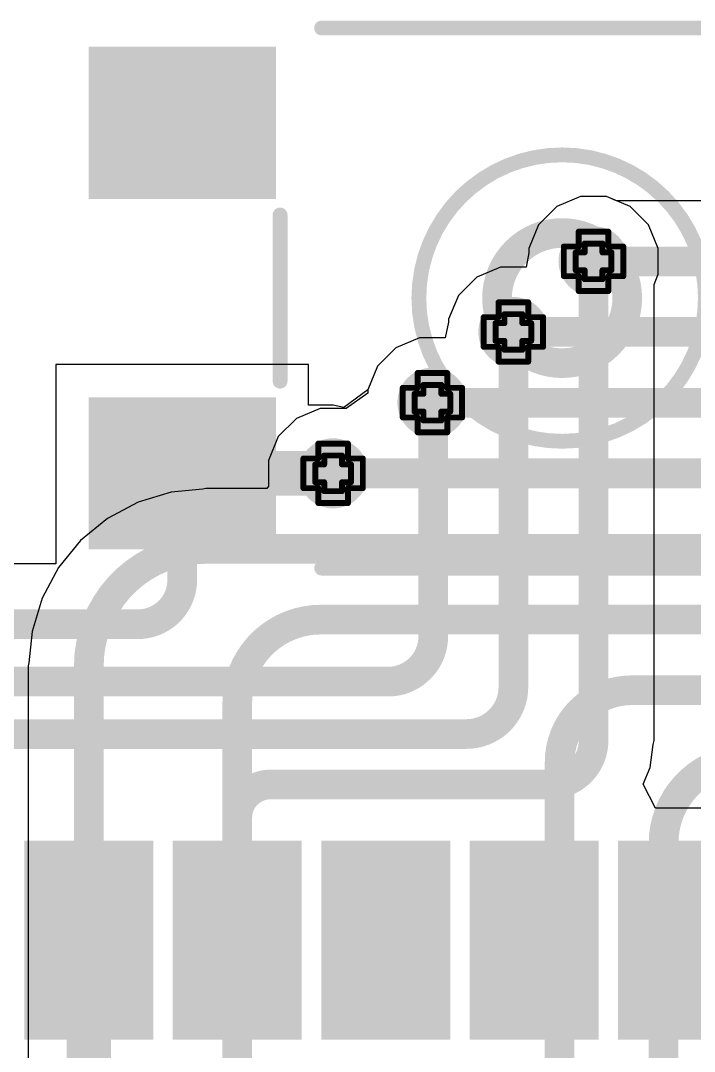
# Model space of a CAD drawing. Header units: inches. Extents: x -3 to 195, y 0 to 199.
# Drawn here: x 0.6734 to 0.9004, y 2.8661 to 3.2135 of the extents above; entities that cross this region are included whole.
import ezdxf

# ---------------------------------------------------------------- set-up
doc = ezdxf.new("R2010")
doc.units = ezdxf.units.IN
doc.header["$MEASUREMENT"] = 0
for name, color, linetype in [('Bottom Layer', 5, 'Continuous'), ('Drill Drawing', 1, 'Continuous'), ('Top Layer', 1, 'Continuous'), ('Top Overlay', 2, 'Continuous'), ('Top Paste', 8, 'Continuous'), ('Top Solder', 216, 'Continuous'), ('Via Holes', 16, 'Continuous')]:
    doc.layers.add(name, color=color, linetype=linetype)

# ---------------------------------------------------------------- blocks, each defined once
blk = doc.blocks.new('41_SMD_M______14')
at = {"layer": 'Top Layer'}
for points in [[(0.31496, -0.03268), (0.37402, -0.03268), (0.37402, -0.06811), (0.31496, -0.06811)], [(0.31496, -0.08268), (0.37402, -0.08268), (0.37402, -0.11811), (0.31496, -0.11811)], [(0.31496, -0.13268), (0.37402, -0.13268), (0.37402, -0.16811), (0.31496, -0.16811)], [(0.31496, -0.18268), (0.37402, -0.18268), (0.37402, -0.21811), (0.31496, -0.21811)], [(0.31496, -0.23268), (0.37402, -0.23268), (0.37402, -0.26811), (0.31496, -0.26811)]]:
    blk.add_hatch(color=1, dxfattribs=at).paths.add_polyline_path(points)
at = {"layer": 'Top Paste'}
for points in [[(0.31496, -0.03268), (0.37402, -0.03268), (0.37402, -0.06811), (0.31496, -0.06811)], [(0.31496, -0.08268), (0.37402, -0.08268), (0.37402, -0.11811), (0.31496, -0.11811)], [(0.31496, -0.13268), (0.37402, -0.13268), (0.37402, -0.16811), (0.31496, -0.16811)], [(0.31496, -0.18268), (0.37402, -0.18268), (0.37402, -0.21811), (0.31496, -0.21811)], [(0.31496, -0.23268), (0.37402, -0.23268), (0.37402, -0.26811), (0.31496, -0.26811)]]:
    blk.add_hatch(color=8, dxfattribs=at).paths.add_polyline_path(points)
at = {"layer": 'Top Solder'}
for points in [[(0.31096, -0.02868), (0.37802, -0.02868), (0.37802, -0.07211), (0.31096, -0.07211)], [(0.31096, -0.07868), (0.37802, -0.07868), (0.37802, -0.12211), (0.31096, -0.12211)], [(0.31096, -0.12868), (0.37802, -0.12868), (0.37802, -0.17211), (0.31096, -0.17211)], [(0.31096, -0.17868), (0.37802, -0.17868), (0.37802, -0.22211), (0.31096, -0.22211)], [(0.31096, -0.22868), (0.37802, -0.22868), (0.37802, -0.27211), (0.31096, -0.27211)]]:
    blk.add_hatch(color=216, dxfattribs=at).paths.add_polyline_path(points)
blk = doc.blocks.new('TS_1109S_C_B_23')
at = {"layer": 'Top Layer'}
for points in [[(0.10039, 0.08071), (0.15551, 0.08071), (0.15551, 0.0374), (0.10039, 0.0374)], [(0.10039, -0.0374), (0.15551, -0.0374), (0.15551, -0.08071), (0.10039, -0.08071)]]:
    blk.add_hatch(color=1, dxfattribs=at).paths.add_polyline_path(points)
at = {"layer": 'Top Paste'}
for points in [[(0.10039, 0.08071), (0.15551, 0.08071), (0.15551, 0.0374), (0.10039, 0.0374)], [(0.10039, -0.0374), (0.15551, -0.0374), (0.15551, -0.08071), (0.10039, -0.08071)]]:
    blk.add_hatch(color=8, dxfattribs=at).paths.add_polyline_path(points)
at = {"layer": 'Top Solder'}
for points in [[(0.09639, 0.08471), (0.15951, 0.08471), (0.15951, 0.0334), (0.09639, 0.0334)], [(0.09639, -0.0334), (0.15951, -0.0334), (0.15951, -0.08471), (0.09639, -0.08471)]]:
    blk.add_hatch(color=216, dxfattribs=at).paths.add_polyline_path(points)
at = {"layer": 'Top Overlay'}
for points in [[(0.081, 0.091, 0.005, 0.005, 0), (-0.079, 0.091, 0.005, 0.005, 0)], [(0.095, 0.028, 0.005, 0.005, 0), (0.095, -0.028, 0.005, 0.005, 0)], [(0.081, -0.091, 0.005, 0.005, 0), (-0.079, -0.091, 0.005, 0.005, 0)]]:
    blk.add_lwpolyline(points, format="xyseb", dxfattribs=at)
for points in [[(0.07975, 0.091, 0.0025, 0.0025, 1), (0.08225, 0.091, 0.0025, 0.0025, 1)], [(0.04826, 0, 0.005, 0.005, 1), (-0.04826, 0, 0.005, 0.005, 1)], [(0.09375, 0.028, 0.0025, 0.0025, 1), (0.09625, 0.028, 0.0025, 0.0025, 1)], [(0.02193, 0, 0.01, 0.01, 1), (-0.02193, 0, 0.01, 0.01, 1)], [(-0.02443, 0, 0.005, 0.005, 1), (-0.01943, 0, 0.005, 0.005, 1)], [(0.01943, 0, 0.005, 0.005, 1), (0.02443, 0, 0.005, 0.005, 1)], [(0.04701, 0, 0.0025, 0.0025, 1), (0.04951, 0, 0.0025, 0.0025, 1)], [(0.09375, -0.028, 0.0025, 0.0025, 1), (0.09625, -0.028, 0.0025, 0.0025, 1)], [(0.07975, -0.091, 0.0025, 0.0025, 1), (0.08225, -0.091, 0.0025, 0.0025, 1)]]:
    blk.add_lwpolyline(points, format="xyseb", close=True, dxfattribs=at)

msp = doc.modelspace()

# ---------------------------------------------------------------- hatches: boundary and pattern name
at = {"layer": 'Bottom Layer'}
h = msp.add_hatch(color=5, dxfattribs=at)
edge = h.paths.add_edge_path()
edge.add_arc((0.86642, 3.13238), 0.01181, 0, 360)
h = msp.add_hatch(color=5, dxfattribs=at)
edge = h.paths.add_edge_path()
edge.add_arc((0.83942, 3.10857), 0.01181, 0, 360)
h = msp.add_hatch(color=5, dxfattribs=at)
edge = h.paths.add_edge_path()
edge.add_arc((0.81215, 3.08475), 0.01181, 0, 360)
h = msp.add_hatch(color=5, dxfattribs=at)
edge = h.paths.add_edge_path()
edge.add_arc((0.7787, 3.06094), 0.01181, 0, 360)
at = {"layer": 'Top Layer'}
h = msp.add_hatch(color=1, dxfattribs=at)
edge = h.paths.add_edge_path()
edge.add_arc((0.86642, 3.13238), 0.01181, 0, 360)
h = msp.add_hatch(color=1, dxfattribs=at)
edge = h.paths.add_edge_path()
edge.add_arc((0.83942, 3.10857), 0.01181, 0, 360)
h = msp.add_hatch(color=1, dxfattribs=at)
edge = h.paths.add_edge_path()
edge.add_arc((0.81215, 3.08475), 0.01181, 0, 360)
h = msp.add_hatch(color=1, dxfattribs=at)
edge = h.paths.add_edge_path()
edge.add_arc((0.7787, 3.06094), 0.01181, 0, 360)
at = {"layer": 'Via Holes'}
h = msp.add_hatch(color=7, dxfattribs=at)
edge = h.paths.add_edge_path()
edge.add_arc((0.86642, 3.13238), 0.00591, 0, 360)
h = msp.add_hatch(color=7, dxfattribs=at)
edge = h.paths.add_edge_path()
edge.add_arc((0.83942, 3.10857), 0.00591, 0, 360)
h = msp.add_hatch(color=7, dxfattribs=at)
edge = h.paths.add_edge_path()
edge.add_arc((0.81215, 3.08475), 0.00591, 0, 360)
h = msp.add_hatch(color=7, dxfattribs=at)
edge = h.paths.add_edge_path()
edge.add_arc((0.7787, 3.06094), 0.00591, 0, 360)

# ---------------------------------------------------------------- linework, layer by layer
at = {"layer": 'Bottom Layer'}
for p, q in [((0.86208, 3.15419), (0.85406, 3.15087)), ((0.87075, 3.15419), (0.86208, 3.15419)), ((0.87418, 3.15277), (0.87075, 3.15419)), ((0.85406, 3.15087), (0.84793, 3.14473)), ((1.76551, 3.15277), (0.87418, 3.15277)), ((0.84793, 3.14473), (0.8446, 3.13672)), ((0.8446, 3.13672), (0.8446, 3.13526)), ((0.8446, 3.13526), (0.84375, 3.13038)), ((0.83508, 3.13038), (0.82706, 3.12706)), ((0.84375, 3.13038), (0.83508, 3.13038)), ((0.82706, 3.12706), (0.82093, 3.12092)), ((0.82093, 3.12092), (0.8176, 3.1129)), ((0.8176, 3.1129), (0.8176, 3.11188)), ((0.8176, 3.11188), (0.81649, 3.10657)), ((0.80781, 3.10657), (0.79979, 3.10325)), ((0.81649, 3.10657), (0.80781, 3.10657)), ((0.79979, 3.10325), (0.79366, 3.09711)), ((0.79366, 3.09711), (0.79034, 3.08909)), ((0.79034, 3.08909), (0.79034, 3.08791)), ((0.79034, 3.08791), (0.78304, 3.08276)), ((0.77436, 3.08276), (0.76634, 3.07943)), ((0.78304, 3.08276), (0.77436, 3.08276)), ((0.76634, 3.07943), (0.76021, 3.0733)), ((0.76021, 3.0733), (0.75689, 3.06528)), ((0.75689, 3.06528), (0.75689, 3.05661)), ((0.7242, 3.0546), (0.713, 3.0512)), ((0.73481, 3.05564), (0.7242, 3.0546)), ((0.73585, 3.05585), (0.73481, 3.05564)), ((0.75638, 3.05585), (0.73585, 3.05585)), ((0.75689, 3.05661), (0.75638, 3.05585)), ((0.713, 3.0512), (0.70267, 3.04568)), ((0.70267, 3.04568), (0.69362, 3.03825)), ((0.69362, 3.03825), (0.68619, 3.0292)), ((0.68619, 3.0292), (0.68067, 3.01888)), ((0.68067, 3.01888), (0.67728, 3.00767)), ((0.67728, 3.00767), (0.67623, 2.99706)), ((0.67623, 2.99706), (0.67602, 2.99602)), ((0.67602, 2.99602), (0.67602, 2.28703))]:
    msp.add_line(p, q, dxfattribs=at)
for points in [[(0.86642, 3.13238, 0.01, 0.01, 0), (2.76345, 3.13238, 0.01, 0.01, 0)], [(0.83942, 3.10857, 0.01, 0.01, 0), (2.8116, 3.10857, 0.01, 0.01, 0)], [(0.81215, 3.08475, 0.01, 0.01, 0), (0.91884, 3.08475, 0.01, 0.01, 0)], [(0.7787, 3.06094, 0.01, 0.01, 0), (0.9287, 3.06094, 0.01, 0.01, 0)], [(0.69642, 2.99602, 0.01, 0.01, -0.414214), (0.73585, 3.03546, 0.01, 0.01, 0)], [(0.73585, 3.03546, 0.01, 0.01, 0), (3.24803, 3.03546, 0.01, 0.01, 0)], [(0.74642, 2.98353, 0.01, 0.01, -0.414214), (0.77454, 3.01165, 0.01, 0.01, 0)], [(0.77454, 3.01165, 0.01, 0.01, 0), (2.51, 3.01165, 0.01, 0.01, 0)], [(0.69642, 2.27926, 0.01, 0.01, 0), (0.69642, 2.99602, 0.01, 0.01, 0)], [(0.855, 2.96365, 0.01, 0.01, -0.414214), (0.87919, 2.98784, 0.01, 0.01, 0)], [(0.87919, 2.98784, 0.01, 0.01, 0), (3.22882, 2.98784, 0.01, 0.01, 0)], [(0.74642, 2.315, 0.01, 0.01, 0), (0.74642, 2.98353, 0.01, 0.01, 0)], [(0.855, 2.53434, 0.01, 0.01, 0), (0.855, 2.96365, 0.01, 0.01, 0)], [(0.89, 2.93624, 0.01, 0.01, -0.414214), (0.91841, 2.96465, 0.01, 0.01, 0)], [(0.89, 2.58434, 0.01, 0.01, 0), (0.89, 2.93624, 0.01, 0.01, 0)]]:
    msp.add_lwpolyline(points, format="xyseb", dxfattribs=at)
for points in [[(0.86392, 3.13238, 0.005, 0.005, 1), (0.86892, 3.13238, 0.005, 0.005, 1)], [(0.83692, 3.10857, 0.005, 0.005, 1), (0.84192, 3.10857, 0.005, 0.005, 1)], [(0.80965, 3.08475, 0.005, 0.005, 1), (0.81465, 3.08475, 0.005, 0.005, 1)], [(0.7762, 3.06094, 0.005, 0.005, 1), (0.7812, 3.06094, 0.005, 0.005, 1)], [(0.73335, 3.03546, 0.005, 0.005, 1), (0.73835, 3.03546, 0.005, 0.005, 1)], [(0.73335, 3.03546, 0.005, 0.005, 1), (0.73835, 3.03546, 0.005, 0.005, 1)], [(0.77204, 3.01165, 0.005, 0.005, 1), (0.77704, 3.01165, 0.005, 0.005, 1)], [(0.77204, 3.01165, 0.005, 0.005, 1), (0.77704, 3.01165, 0.005, 0.005, 1)], [(0.69392, 2.99602, 0.005, 0.005, 1), (0.69892, 2.99602, 0.005, 0.005, 1)], [(0.69392, 2.99602, 0.005, 0.005, 1), (0.69892, 2.99602, 0.005, 0.005, 1)], [(0.87669, 2.98784, 0.005, 0.005, 1), (0.88169, 2.98784, 0.005, 0.005, 1)], [(0.87669, 2.98784, 0.005, 0.005, 1), (0.88169, 2.98784, 0.005, 0.005, 1)], [(0.74392, 2.98353, 0.005, 0.005, 1), (0.74892, 2.98353, 0.005, 0.005, 1)], [(0.74392, 2.98353, 0.005, 0.005, 1), (0.74892, 2.98353, 0.005, 0.005, 1)], [(0.8525, 2.96365, 0.005, 0.005, 1), (0.8575, 2.96365, 0.005, 0.005, 1)], [(0.8525, 2.96365, 0.005, 0.005, 1), (0.8575, 2.96365, 0.005, 0.005, 1)], [(0.8875, 2.93624, 0.005, 0.005, 1), (0.8925, 2.93624, 0.005, 0.005, 1)], [(0.8875, 2.93624, 0.005, 0.005, 1), (0.8925, 2.93624, 0.005, 0.005, 1)]]:
    msp.add_lwpolyline(points, format="xyseb", close=True, dxfattribs=at)
at = {"layer": 'Drill Drawing'}
for points in [[(0.86142, 3.13738, 0.002, 0.002, 0), (0.86142, 3.14238, 0.002, 0.002, 0)], [(0.86142, 3.14238, 0.002, 0.002, 0), (0.87142, 3.14238, 0.002, 0.002, 0)], [(0.87142, 3.13738, 0.002, 0.002, 0), (0.87142, 3.14238, 0.002, 0.002, 0)], [(0.85642, 3.12738, 0.002, 0.002, 0), (0.85642, 3.13738, 0.002, 0.002, 0)], [(0.85642, 3.13738, 0.002, 0.002, 0), (0.86142, 3.13738, 0.002, 0.002, 0)], [(0.86342, 3.13538, 0.002, 0.002, 0), (0.86342, 3.13838, 0.002, 0.002, 0)], [(0.86342, 3.13838, 0.002, 0.002, 0), (0.86942, 3.13838, 0.002, 0.002, 0)], [(0.86942, 3.13538, 0.002, 0.002, 0), (0.86942, 3.13838, 0.002, 0.002, 0)], [(0.87142, 3.13738, 0.002, 0.002, 0), (0.87642, 3.13738, 0.002, 0.002, 0)], [(0.87642, 3.12738, 0.002, 0.002, 0), (0.87642, 3.13738, 0.002, 0.002, 0)], [(0.86042, 3.12938, 0.002, 0.002, 0), (0.86042, 3.13538, 0.002, 0.002, 0)], [(0.86042, 3.13538, 0.002, 0.002, 0), (0.86342, 3.13538, 0.002, 0.002, 0)], [(0.86942, 3.13538, 0.002, 0.002, 0), (0.87242, 3.13538, 0.002, 0.002, 0)], [(0.87242, 3.12938, 0.002, 0.002, 0), (0.87242, 3.13538, 0.002, 0.002, 0)], [(0.86042, 3.12938, 0.002, 0.002, 0), (0.86342, 3.12938, 0.002, 0.002, 0)], [(0.86342, 3.12638, 0.002, 0.002, 0), (0.86342, 3.12938, 0.002, 0.002, 0)], [(0.86942, 3.12938, 0.002, 0.002, 0), (0.87242, 3.12938, 0.002, 0.002, 0)], [(0.86942, 3.12638, 0.002, 0.002, 0), (0.86942, 3.12938, 0.002, 0.002, 0)], [(0.85642, 3.12738, 0.002, 0.002, 0), (0.86142, 3.12738, 0.002, 0.002, 0)], [(0.86142, 3.12238, 0.002, 0.002, 0), (0.86142, 3.12738, 0.002, 0.002, 0)], [(0.86342, 3.12638, 0.002, 0.002, 0), (0.86942, 3.12638, 0.002, 0.002, 0)], [(0.87142, 3.12738, 0.002, 0.002, 0), (0.87642, 3.12738, 0.002, 0.002, 0)], [(0.87142, 3.12238, 0.002, 0.002, 0), (0.87142, 3.12738, 0.002, 0.002, 0)], [(0.86142, 3.12238, 0.002, 0.002, 0), (0.87142, 3.12238, 0.002, 0.002, 0)], [(0.83442, 3.11357, 0.002, 0.002, 0), (0.83442, 3.11857, 0.002, 0.002, 0)], [(0.83442, 3.11857, 0.002, 0.002, 0), (0.84442, 3.11857, 0.002, 0.002, 0)], [(0.84442, 3.11357, 0.002, 0.002, 0), (0.84442, 3.11857, 0.002, 0.002, 0)], [(0.82942, 3.10357, 0.002, 0.002, 0), (0.82942, 3.11357, 0.002, 0.002, 0)], [(0.82942, 3.11357, 0.002, 0.002, 0), (0.83442, 3.11357, 0.002, 0.002, 0)], [(0.83342, 3.10557, 0.002, 0.002, 0), (0.83342, 3.11157, 0.002, 0.002, 0)], [(0.83342, 3.11157, 0.002, 0.002, 0), (0.83642, 3.11157, 0.002, 0.002, 0)], [(0.83642, 3.11157, 0.002, 0.002, 0), (0.83642, 3.11457, 0.002, 0.002, 0)], [(0.83642, 3.11457, 0.002, 0.002, 0), (0.84242, 3.11457, 0.002, 0.002, 0)], [(0.84242, 3.11157, 0.002, 0.002, 0), (0.84242, 3.11457, 0.002, 0.002, 0)], [(0.84242, 3.11157, 0.002, 0.002, 0), (0.84542, 3.11157, 0.002, 0.002, 0)], [(0.84442, 3.11357, 0.002, 0.002, 0), (0.84942, 3.11357, 0.002, 0.002, 0)], [(0.84542, 3.10557, 0.002, 0.002, 0), (0.84542, 3.11157, 0.002, 0.002, 0)], [(0.84942, 3.10357, 0.002, 0.002, 0), (0.84942, 3.11357, 0.002, 0.002, 0)], [(0.83342, 3.10557, 0.002, 0.002, 0), (0.83642, 3.10557, 0.002, 0.002, 0)], [(0.83642, 3.10257, 0.002, 0.002, 0), (0.83642, 3.10557, 0.002, 0.002, 0)], [(0.84242, 3.10557, 0.002, 0.002, 0), (0.84542, 3.10557, 0.002, 0.002, 0)], [(0.84242, 3.10257, 0.002, 0.002, 0), (0.84242, 3.10557, 0.002, 0.002, 0)], [(0.82942, 3.10357, 0.002, 0.002, 0), (0.83442, 3.10357, 0.002, 0.002, 0)], [(0.83442, 3.09857, 0.002, 0.002, 0), (0.83442, 3.10357, 0.002, 0.002, 0)], [(0.83642, 3.10257, 0.002, 0.002, 0), (0.84242, 3.10257, 0.002, 0.002, 0)], [(0.84442, 3.10357, 0.002, 0.002, 0), (0.84942, 3.10357, 0.002, 0.002, 0)], [(0.84442, 3.09857, 0.002, 0.002, 0), (0.84442, 3.10357, 0.002, 0.002, 0)], [(0.83442, 3.09857, 0.002, 0.002, 0), (0.84442, 3.09857, 0.002, 0.002, 0)], [(0.80715, 3.08975, 0.002, 0.002, 0), (0.80715, 3.09475, 0.002, 0.002, 0)], [(0.80715, 3.09475, 0.002, 0.002, 0), (0.81715, 3.09475, 0.002, 0.002, 0)], [(0.81715, 3.08975, 0.002, 0.002, 0), (0.81715, 3.09475, 0.002, 0.002, 0)], [(0.80915, 3.08775, 0.002, 0.002, 0), (0.80915, 3.09075, 0.002, 0.002, 0)], [(0.80915, 3.09075, 0.002, 0.002, 0), (0.81515, 3.09075, 0.002, 0.002, 0)], [(0.81515, 3.08775, 0.002, 0.002, 0), (0.81515, 3.09075, 0.002, 0.002, 0)], [(0.80215, 3.07975, 0.002, 0.002, 0), (0.80215, 3.08975, 0.002, 0.002, 0)], [(0.80215, 3.08975, 0.002, 0.002, 0), (0.80715, 3.08975, 0.002, 0.002, 0)], [(0.80615, 3.08175, 0.002, 0.002, 0), (0.80615, 3.08775, 0.002, 0.002, 0)], [(0.80615, 3.08775, 0.002, 0.002, 0), (0.80915, 3.08775, 0.002, 0.002, 0)], [(0.81515, 3.08775, 0.002, 0.002, 0), (0.81815, 3.08775, 0.002, 0.002, 0)], [(0.81715, 3.08975, 0.002, 0.002, 0), (0.82215, 3.08975, 0.002, 0.002, 0)], [(0.81815, 3.08175, 0.002, 0.002, 0), (0.81815, 3.08775, 0.002, 0.002, 0)], [(0.82215, 3.07975, 0.002, 0.002, 0), (0.82215, 3.08975, 0.002, 0.002, 0)], [(0.80615, 3.08175, 0.002, 0.002, 0), (0.80915, 3.08175, 0.002, 0.002, 0)], [(0.80915, 3.07875, 0.002, 0.002, 0), (0.80915, 3.08175, 0.002, 0.002, 0)], [(0.81515, 3.08175, 0.002, 0.002, 0), (0.81815, 3.08175, 0.002, 0.002, 0)], [(0.81515, 3.07875, 0.002, 0.002, 0), (0.81515, 3.08175, 0.002, 0.002, 0)], [(0.80215, 3.07975, 0.002, 0.002, 0), (0.80715, 3.07975, 0.002, 0.002, 0)], [(0.80715, 3.07475, 0.002, 0.002, 0), (0.80715, 3.07975, 0.002, 0.002, 0)], [(0.80915, 3.07875, 0.002, 0.002, 0), (0.81515, 3.07875, 0.002, 0.002, 0)], [(0.81715, 3.07975, 0.002, 0.002, 0), (0.82215, 3.07975, 0.002, 0.002, 0)], [(0.81715, 3.07475, 0.002, 0.002, 0), (0.81715, 3.07975, 0.002, 0.002, 0)], [(0.80715, 3.07475, 0.002, 0.002, 0), (0.81715, 3.07475, 0.002, 0.002, 0)], [(0.7737, 3.06594, 0.002, 0.002, 0), (0.7737, 3.07094, 0.002, 0.002, 0)], [(0.7737, 3.07094, 0.002, 0.002, 0), (0.7837, 3.07094, 0.002, 0.002, 0)], [(0.7837, 3.06594, 0.002, 0.002, 0), (0.7837, 3.07094, 0.002, 0.002, 0)], [(0.7757, 3.06394, 0.002, 0.002, 0), (0.7757, 3.06694, 0.002, 0.002, 0)], [(0.7757, 3.06694, 0.002, 0.002, 0), (0.7817, 3.06694, 0.002, 0.002, 0)], [(0.7817, 3.06394, 0.002, 0.002, 0), (0.7817, 3.06694, 0.002, 0.002, 0)], [(0.7687, 3.05594, 0.002, 0.002, 0), (0.7687, 3.06594, 0.002, 0.002, 0)], [(0.7687, 3.06594, 0.002, 0.002, 0), (0.7737, 3.06594, 0.002, 0.002, 0)], [(0.7727, 3.05794, 0.002, 0.002, 0), (0.7727, 3.06394, 0.002, 0.002, 0)], [(0.7727, 3.06394, 0.002, 0.002, 0), (0.7757, 3.06394, 0.002, 0.002, 0)], [(0.7817, 3.06394, 0.002, 0.002, 0), (0.7847, 3.06394, 0.002, 0.002, 0)], [(0.7837, 3.06594, 0.002, 0.002, 0), (0.7887, 3.06594, 0.002, 0.002, 0)], [(0.7847, 3.05794, 0.002, 0.002, 0), (0.7847, 3.06394, 0.002, 0.002, 0)], [(0.7887, 3.05594, 0.002, 0.002, 0), (0.7887, 3.06594, 0.002, 0.002, 0)], [(0.7687, 3.05594, 0.002, 0.002, 0), (0.7737, 3.05594, 0.002, 0.002, 0)], [(0.7727, 3.05794, 0.002, 0.002, 0), (0.7757, 3.05794, 0.002, 0.002, 0)], [(0.7737, 3.05094, 0.002, 0.002, 0), (0.7737, 3.05594, 0.002, 0.002, 0)], [(0.7757, 3.05494, 0.002, 0.002, 0), (0.7757, 3.05794, 0.002, 0.002, 0)], [(0.7817, 3.05794, 0.002, 0.002, 0), (0.7847, 3.05794, 0.002, 0.002, 0)], [(0.7817, 3.05494, 0.002, 0.002, 0), (0.7817, 3.05794, 0.002, 0.002, 0)], [(0.7837, 3.05594, 0.002, 0.002, 0), (0.7887, 3.05594, 0.002, 0.002, 0)], [(0.7837, 3.05094, 0.002, 0.002, 0), (0.7837, 3.05594, 0.002, 0.002, 0)], [(0.7757, 3.05494, 0.002, 0.002, 0), (0.7817, 3.05494, 0.002, 0.002, 0)], [(0.7737, 3.05094, 0.002, 0.002, 0), (0.7837, 3.05094, 0.002, 0.002, 0)]]:
    msp.add_lwpolyline(points, format="xyseb", dxfattribs=at)
for points in [[(0.86092, 3.14238, 0.001, 0.001, 1), (0.86192, 3.14238, 0.001, 0.001, 1)], [(0.86092, 3.14238, 0.001, 0.001, 1), (0.86192, 3.14238, 0.001, 0.001, 1)], [(0.87092, 3.14238, 0.001, 0.001, 1), (0.87192, 3.14238, 0.001, 0.001, 1)], [(0.87092, 3.14238, 0.001, 0.001, 1), (0.87192, 3.14238, 0.001, 0.001, 1)], [(0.85592, 3.13738, 0.001, 0.001, 1), (0.85692, 3.13738, 0.001, 0.001, 1)], [(0.85592, 3.13738, 0.001, 0.001, 1), (0.85692, 3.13738, 0.001, 0.001, 1)], [(0.86092, 3.13738, 0.001, 0.001, 1), (0.86192, 3.13738, 0.001, 0.001, 1)], [(0.86092, 3.13738, 0.001, 0.001, 1), (0.86192, 3.13738, 0.001, 0.001, 1)], [(0.86292, 3.13838, 0.001, 0.001, 1), (0.86392, 3.13838, 0.001, 0.001, 1)], [(0.86292, 3.13838, 0.001, 0.001, 1), (0.86392, 3.13838, 0.001, 0.001, 1)], [(0.86892, 3.13838, 0.001, 0.001, 1), (0.86992, 3.13838, 0.001, 0.001, 1)], [(0.86892, 3.13838, 0.001, 0.001, 1), (0.86992, 3.13838, 0.001, 0.001, 1)], [(0.87092, 3.13738, 0.001, 0.001, 1), (0.87192, 3.13738, 0.001, 0.001, 1)], [(0.87092, 3.13738, 0.001, 0.001, 1), (0.87192, 3.13738, 0.001, 0.001, 1)], [(0.87592, 3.13738, 0.001, 0.001, 1), (0.87692, 3.13738, 0.001, 0.001, 1)], [(0.87592, 3.13738, 0.001, 0.001, 1), (0.87692, 3.13738, 0.001, 0.001, 1)], [(0.85992, 3.13538, 0.001, 0.001, 1), (0.86092, 3.13538, 0.001, 0.001, 1)], [(0.85992, 3.13538, 0.001, 0.001, 1), (0.86092, 3.13538, 0.001, 0.001, 1)], [(0.86292, 3.13538, 0.001, 0.001, 1), (0.86392, 3.13538, 0.001, 0.001, 1)], [(0.86292, 3.13538, 0.001, 0.001, 1), (0.86392, 3.13538, 0.001, 0.001, 1)], [(0.86892, 3.13538, 0.001, 0.001, 1), (0.86992, 3.13538, 0.001, 0.001, 1)], [(0.86892, 3.13538, 0.001, 0.001, 1), (0.86992, 3.13538, 0.001, 0.001, 1)], [(0.87192, 3.13538, 0.001, 0.001, 1), (0.87292, 3.13538, 0.001, 0.001, 1)], [(0.87192, 3.13538, 0.001, 0.001, 1), (0.87292, 3.13538, 0.001, 0.001, 1)], [(0.85992, 3.12938, 0.001, 0.001, 1), (0.86092, 3.12938, 0.001, 0.001, 1)], [(0.85992, 3.12938, 0.001, 0.001, 1), (0.86092, 3.12938, 0.001, 0.001, 1)], [(0.86292, 3.12938, 0.001, 0.001, 1), (0.86392, 3.12938, 0.001, 0.001, 1)], [(0.86292, 3.12938, 0.001, 0.001, 1), (0.86392, 3.12938, 0.001, 0.001, 1)], [(0.86892, 3.12938, 0.001, 0.001, 1), (0.86992, 3.12938, 0.001, 0.001, 1)], [(0.86892, 3.12938, 0.001, 0.001, 1), (0.86992, 3.12938, 0.001, 0.001, 1)], [(0.87192, 3.12938, 0.001, 0.001, 1), (0.87292, 3.12938, 0.001, 0.001, 1)], [(0.87192, 3.12938, 0.001, 0.001, 1), (0.87292, 3.12938, 0.001, 0.001, 1)], [(0.85592, 3.12738, 0.001, 0.001, 1), (0.85692, 3.12738, 0.001, 0.001, 1)], [(0.85592, 3.12738, 0.001, 0.001, 1), (0.85692, 3.12738, 0.001, 0.001, 1)], [(0.86092, 3.12738, 0.001, 0.001, 1), (0.86192, 3.12738, 0.001, 0.001, 1)], [(0.86092, 3.12738, 0.001, 0.001, 1), (0.86192, 3.12738, 0.001, 0.001, 1)], [(0.86292, 3.12638, 0.001, 0.001, 1), (0.86392, 3.12638, 0.001, 0.001, 1)], [(0.86292, 3.12638, 0.001, 0.001, 1), (0.86392, 3.12638, 0.001, 0.001, 1)], [(0.86892, 3.12638, 0.001, 0.001, 1), (0.86992, 3.12638, 0.001, 0.001, 1)], [(0.86892, 3.12638, 0.001, 0.001, 1), (0.86992, 3.12638, 0.001, 0.001, 1)], [(0.87092, 3.12738, 0.001, 0.001, 1), (0.87192, 3.12738, 0.001, 0.001, 1)], [(0.87092, 3.12738, 0.001, 0.001, 1), (0.87192, 3.12738, 0.001, 0.001, 1)], [(0.87592, 3.12738, 0.001, 0.001, 1), (0.87692, 3.12738, 0.001, 0.001, 1)], [(0.87592, 3.12738, 0.001, 0.001, 1), (0.87692, 3.12738, 0.001, 0.001, 1)], [(0.86092, 3.12238, 0.001, 0.001, 1), (0.86192, 3.12238, 0.001, 0.001, 1)], [(0.86092, 3.12238, 0.001, 0.001, 1), (0.86192, 3.12238, 0.001, 0.001, 1)], [(0.87092, 3.12238, 0.001, 0.001, 1), (0.87192, 3.12238, 0.001, 0.001, 1)], [(0.87092, 3.12238, 0.001, 0.001, 1), (0.87192, 3.12238, 0.001, 0.001, 1)], [(0.83392, 3.11857, 0.001, 0.001, 1), (0.83492, 3.11857, 0.001, 0.001, 1)], [(0.83392, 3.11857, 0.001, 0.001, 1), (0.83492, 3.11857, 0.001, 0.001, 1)], [(0.84392, 3.11857, 0.001, 0.001, 1), (0.84492, 3.11857, 0.001, 0.001, 1)], [(0.84392, 3.11857, 0.001, 0.001, 1), (0.84492, 3.11857, 0.001, 0.001, 1)], [(0.82892, 3.11357, 0.001, 0.001, 1), (0.82992, 3.11357, 0.001, 0.001, 1)], [(0.82892, 3.11357, 0.001, 0.001, 1), (0.82992, 3.11357, 0.001, 0.001, 1)], [(0.83292, 3.11157, 0.001, 0.001, 1), (0.83392, 3.11157, 0.001, 0.001, 1)], [(0.83292, 3.11157, 0.001, 0.001, 1), (0.83392, 3.11157, 0.001, 0.001, 1)], [(0.83392, 3.11357, 0.001, 0.001, 1), (0.83492, 3.11357, 0.001, 0.001, 1)], [(0.83392, 3.11357, 0.001, 0.001, 1), (0.83492, 3.11357, 0.001, 0.001, 1)], [(0.83592, 3.11457, 0.001, 0.001, 1), (0.83692, 3.11457, 0.001, 0.001, 1)], [(0.83592, 3.11457, 0.001, 0.001, 1), (0.83692, 3.11457, 0.001, 0.001, 1)], [(0.83592, 3.11157, 0.001, 0.001, 1), (0.83692, 3.11157, 0.001, 0.001, 1)], [(0.83592, 3.11157, 0.001, 0.001, 1), (0.83692, 3.11157, 0.001, 0.001, 1)], [(0.84192, 3.11457, 0.001, 0.001, 1), (0.84292, 3.11457, 0.001, 0.001, 1)], [(0.84192, 3.11457, 0.001, 0.001, 1), (0.84292, 3.11457, 0.001, 0.001, 1)], [(0.84192, 3.11157, 0.001, 0.001, 1), (0.84292, 3.11157, 0.001, 0.001, 1)], [(0.84192, 3.11157, 0.001, 0.001, 1), (0.84292, 3.11157, 0.001, 0.001, 1)], [(0.84392, 3.11357, 0.001, 0.001, 1), (0.84492, 3.11357, 0.001, 0.001, 1)], [(0.84392, 3.11357, 0.001, 0.001, 1), (0.84492, 3.11357, 0.001, 0.001, 1)], [(0.84492, 3.11157, 0.001, 0.001, 1), (0.84592, 3.11157, 0.001, 0.001, 1)], [(0.84492, 3.11157, 0.001, 0.001, 1), (0.84592, 3.11157, 0.001, 0.001, 1)], [(0.84892, 3.11357, 0.001, 0.001, 1), (0.84992, 3.11357, 0.001, 0.001, 1)], [(0.84892, 3.11357, 0.001, 0.001, 1), (0.84992, 3.11357, 0.001, 0.001, 1)], [(0.83292, 3.10557, 0.001, 0.001, 1), (0.83392, 3.10557, 0.001, 0.001, 1)], [(0.83292, 3.10557, 0.001, 0.001, 1), (0.83392, 3.10557, 0.001, 0.001, 1)], [(0.83592, 3.10557, 0.001, 0.001, 1), (0.83692, 3.10557, 0.001, 0.001, 1)], [(0.83592, 3.10557, 0.001, 0.001, 1), (0.83692, 3.10557, 0.001, 0.001, 1)], [(0.84192, 3.10557, 0.001, 0.001, 1), (0.84292, 3.10557, 0.001, 0.001, 1)], [(0.84192, 3.10557, 0.001, 0.001, 1), (0.84292, 3.10557, 0.001, 0.001, 1)], [(0.84492, 3.10557, 0.001, 0.001, 1), (0.84592, 3.10557, 0.001, 0.001, 1)], [(0.84492, 3.10557, 0.001, 0.001, 1), (0.84592, 3.10557, 0.001, 0.001, 1)], [(0.82892, 3.10357, 0.001, 0.001, 1), (0.82992, 3.10357, 0.001, 0.001, 1)], [(0.82892, 3.10357, 0.001, 0.001, 1), (0.82992, 3.10357, 0.001, 0.001, 1)], [(0.83392, 3.10357, 0.001, 0.001, 1), (0.83492, 3.10357, 0.001, 0.001, 1)], [(0.83392, 3.10357, 0.001, 0.001, 1), (0.83492, 3.10357, 0.001, 0.001, 1)], [(0.83592, 3.10257, 0.001, 0.001, 1), (0.83692, 3.10257, 0.001, 0.001, 1)], [(0.83592, 3.10257, 0.001, 0.001, 1), (0.83692, 3.10257, 0.001, 0.001, 1)], [(0.84192, 3.10257, 0.001, 0.001, 1), (0.84292, 3.10257, 0.001, 0.001, 1)], [(0.84192, 3.10257, 0.001, 0.001, 1), (0.84292, 3.10257, 0.001, 0.001, 1)], [(0.84392, 3.10357, 0.001, 0.001, 1), (0.84492, 3.10357, 0.001, 0.001, 1)], [(0.84392, 3.10357, 0.001, 0.001, 1), (0.84492, 3.10357, 0.001, 0.001, 1)], [(0.84892, 3.10357, 0.001, 0.001, 1), (0.84992, 3.10357, 0.001, 0.001, 1)], [(0.84892, 3.10357, 0.001, 0.001, 1), (0.84992, 3.10357, 0.001, 0.001, 1)], [(0.83392, 3.09857, 0.001, 0.001, 1), (0.83492, 3.09857, 0.001, 0.001, 1)], [(0.83392, 3.09857, 0.001, 0.001, 1), (0.83492, 3.09857, 0.001, 0.001, 1)], [(0.84392, 3.09857, 0.001, 0.001, 1), (0.84492, 3.09857, 0.001, 0.001, 1)], [(0.84392, 3.09857, 0.001, 0.001, 1), (0.84492, 3.09857, 0.001, 0.001, 1)], [(0.80665, 3.09475, 0.001, 0.001, 1), (0.80765, 3.09475, 0.001, 0.001, 1)], [(0.80665, 3.09475, 0.001, 0.001, 1), (0.80765, 3.09475, 0.001, 0.001, 1)], [(0.81665, 3.09475, 0.001, 0.001, 1), (0.81765, 3.09475, 0.001, 0.001, 1)], [(0.81665, 3.09475, 0.001, 0.001, 1), (0.81765, 3.09475, 0.001, 0.001, 1)], [(0.80865, 3.09075, 0.001, 0.001, 1), (0.80965, 3.09075, 0.001, 0.001, 1)], [(0.80865, 3.09075, 0.001, 0.001, 1), (0.80965, 3.09075, 0.001, 0.001, 1)], [(0.81465, 3.09075, 0.001, 0.001, 1), (0.81565, 3.09075, 0.001, 0.001, 1)], [(0.81465, 3.09075, 0.001, 0.001, 1), (0.81565, 3.09075, 0.001, 0.001, 1)], [(0.80165, 3.08975, 0.001, 0.001, 1), (0.80265, 3.08975, 0.001, 0.001, 1)], [(0.80165, 3.08975, 0.001, 0.001, 1), (0.80265, 3.08975, 0.001, 0.001, 1)], [(0.80565, 3.08775, 0.001, 0.001, 1), (0.80665, 3.08775, 0.001, 0.001, 1)], [(0.80565, 3.08775, 0.001, 0.001, 1), (0.80665, 3.08775, 0.001, 0.001, 1)], [(0.80665, 3.08975, 0.001, 0.001, 1), (0.80765, 3.08975, 0.001, 0.001, 1)], [(0.80665, 3.08975, 0.001, 0.001, 1), (0.80765, 3.08975, 0.001, 0.001, 1)], [(0.80865, 3.08775, 0.001, 0.001, 1), (0.80965, 3.08775, 0.001, 0.001, 1)], [(0.80865, 3.08775, 0.001, 0.001, 1), (0.80965, 3.08775, 0.001, 0.001, 1)], [(0.81465, 3.08775, 0.001, 0.001, 1), (0.81565, 3.08775, 0.001, 0.001, 1)], [(0.81465, 3.08775, 0.001, 0.001, 1), (0.81565, 3.08775, 0.001, 0.001, 1)], [(0.81665, 3.08975, 0.001, 0.001, 1), (0.81765, 3.08975, 0.001, 0.001, 1)], [(0.81665, 3.08975, 0.001, 0.001, 1), (0.81765, 3.08975, 0.001, 0.001, 1)], [(0.81765, 3.08775, 0.001, 0.001, 1), (0.81865, 3.08775, 0.001, 0.001, 1)], [(0.81765, 3.08775, 0.001, 0.001, 1), (0.81865, 3.08775, 0.001, 0.001, 1)], [(0.82165, 3.08975, 0.001, 0.001, 1), (0.82265, 3.08975, 0.001, 0.001, 1)], [(0.82165, 3.08975, 0.001, 0.001, 1), (0.82265, 3.08975, 0.001, 0.001, 1)], [(0.80565, 3.08175, 0.001, 0.001, 1), (0.80665, 3.08175, 0.001, 0.001, 1)], [(0.80565, 3.08175, 0.001, 0.001, 1), (0.80665, 3.08175, 0.001, 0.001, 1)], [(0.80865, 3.08175, 0.001, 0.001, 1), (0.80965, 3.08175, 0.001, 0.001, 1)], [(0.80865, 3.08175, 0.001, 0.001, 1), (0.80965, 3.08175, 0.001, 0.001, 1)], [(0.81465, 3.08175, 0.001, 0.001, 1), (0.81565, 3.08175, 0.001, 0.001, 1)], [(0.81465, 3.08175, 0.001, 0.001, 1), (0.81565, 3.08175, 0.001, 0.001, 1)], [(0.81765, 3.08175, 0.001, 0.001, 1), (0.81865, 3.08175, 0.001, 0.001, 1)], [(0.81765, 3.08175, 0.001, 0.001, 1), (0.81865, 3.08175, 0.001, 0.001, 1)], [(0.80165, 3.07975, 0.001, 0.001, 1), (0.80265, 3.07975, 0.001, 0.001, 1)], [(0.80165, 3.07975, 0.001, 0.001, 1), (0.80265, 3.07975, 0.001, 0.001, 1)], [(0.80665, 3.07975, 0.001, 0.001, 1), (0.80765, 3.07975, 0.001, 0.001, 1)], [(0.80665, 3.07975, 0.001, 0.001, 1), (0.80765, 3.07975, 0.001, 0.001, 1)], [(0.80865, 3.07875, 0.001, 0.001, 1), (0.80965, 3.07875, 0.001, 0.001, 1)], [(0.80865, 3.07875, 0.001, 0.001, 1), (0.80965, 3.07875, 0.001, 0.001, 1)], [(0.81465, 3.07875, 0.001, 0.001, 1), (0.81565, 3.07875, 0.001, 0.001, 1)], [(0.81465, 3.07875, 0.001, 0.001, 1), (0.81565, 3.07875, 0.001, 0.001, 1)], [(0.81665, 3.07975, 0.001, 0.001, 1), (0.81765, 3.07975, 0.001, 0.001, 1)], [(0.81665, 3.07975, 0.001, 0.001, 1), (0.81765, 3.07975, 0.001, 0.001, 1)], [(0.82165, 3.07975, 0.001, 0.001, 1), (0.82265, 3.07975, 0.001, 0.001, 1)], [(0.82165, 3.07975, 0.001, 0.001, 1), (0.82265, 3.07975, 0.001, 0.001, 1)], [(0.80665, 3.07475, 0.001, 0.001, 1), (0.80765, 3.07475, 0.001, 0.001, 1)], [(0.80665, 3.07475, 0.001, 0.001, 1), (0.80765, 3.07475, 0.001, 0.001, 1)], [(0.81665, 3.07475, 0.001, 0.001, 1), (0.81765, 3.07475, 0.001, 0.001, 1)], [(0.81665, 3.07475, 0.001, 0.001, 1), (0.81765, 3.07475, 0.001, 0.001, 1)], [(0.7732, 3.07094, 0.001, 0.001, 1), (0.7742, 3.07094, 0.001, 0.001, 1)], [(0.7732, 3.07094, 0.001, 0.001, 1), (0.7742, 3.07094, 0.001, 0.001, 1)], [(0.7832, 3.07094, 0.001, 0.001, 1), (0.7842, 3.07094, 0.001, 0.001, 1)], [(0.7832, 3.07094, 0.001, 0.001, 1), (0.7842, 3.07094, 0.001, 0.001, 1)], [(0.7752, 3.06694, 0.001, 0.001, 1), (0.7762, 3.06694, 0.001, 0.001, 1)], [(0.7752, 3.06694, 0.001, 0.001, 1), (0.7762, 3.06694, 0.001, 0.001, 1)], [(0.7812, 3.06694, 0.001, 0.001, 1), (0.7822, 3.06694, 0.001, 0.001, 1)], [(0.7812, 3.06694, 0.001, 0.001, 1), (0.7822, 3.06694, 0.001, 0.001, 1)], [(0.7682, 3.06594, 0.001, 0.001, 1), (0.7692, 3.06594, 0.001, 0.001, 1)], [(0.7682, 3.06594, 0.001, 0.001, 1), (0.7692, 3.06594, 0.001, 0.001, 1)], [(0.7722, 3.06394, 0.001, 0.001, 1), (0.7732, 3.06394, 0.001, 0.001, 1)], [(0.7722, 3.06394, 0.001, 0.001, 1), (0.7732, 3.06394, 0.001, 0.001, 1)], [(0.7732, 3.06594, 0.001, 0.001, 1), (0.7742, 3.06594, 0.001, 0.001, 1)], [(0.7732, 3.06594, 0.001, 0.001, 1), (0.7742, 3.06594, 0.001, 0.001, 1)], [(0.7752, 3.06394, 0.001, 0.001, 1), (0.7762, 3.06394, 0.001, 0.001, 1)], [(0.7752, 3.06394, 0.001, 0.001, 1), (0.7762, 3.06394, 0.001, 0.001, 1)], [(0.7812, 3.06394, 0.001, 0.001, 1), (0.7822, 3.06394, 0.001, 0.001, 1)], [(0.7812, 3.06394, 0.001, 0.001, 1), (0.7822, 3.06394, 0.001, 0.001, 1)], [(0.7832, 3.06594, 0.001, 0.001, 1), (0.7842, 3.06594, 0.001, 0.001, 1)], [(0.7832, 3.06594, 0.001, 0.001, 1), (0.7842, 3.06594, 0.001, 0.001, 1)], [(0.7842, 3.06394, 0.001, 0.001, 1), (0.7852, 3.06394, 0.001, 0.001, 1)], [(0.7842, 3.06394, 0.001, 0.001, 1), (0.7852, 3.06394, 0.001, 0.001, 1)], [(0.7882, 3.06594, 0.001, 0.001, 1), (0.7892, 3.06594, 0.001, 0.001, 1)], [(0.7882, 3.06594, 0.001, 0.001, 1), (0.7892, 3.06594, 0.001, 0.001, 1)], [(0.7682, 3.05594, 0.001, 0.001, 1), (0.7692, 3.05594, 0.001, 0.001, 1)], [(0.7682, 3.05594, 0.001, 0.001, 1), (0.7692, 3.05594, 0.001, 0.001, 1)], [(0.7722, 3.05794, 0.001, 0.001, 1), (0.7732, 3.05794, 0.001, 0.001, 1)], [(0.7722, 3.05794, 0.001, 0.001, 1), (0.7732, 3.05794, 0.001, 0.001, 1)], [(0.7732, 3.05594, 0.001, 0.001, 1), (0.7742, 3.05594, 0.001, 0.001, 1)], [(0.7732, 3.05594, 0.001, 0.001, 1), (0.7742, 3.05594, 0.001, 0.001, 1)], [(0.7752, 3.05794, 0.001, 0.001, 1), (0.7762, 3.05794, 0.001, 0.001, 1)], [(0.7752, 3.05794, 0.001, 0.001, 1), (0.7762, 3.05794, 0.001, 0.001, 1)], [(0.7812, 3.05794, 0.001, 0.001, 1), (0.7822, 3.05794, 0.001, 0.001, 1)], [(0.7812, 3.05794, 0.001, 0.001, 1), (0.7822, 3.05794, 0.001, 0.001, 1)], [(0.7832, 3.05594, 0.001, 0.001, 1), (0.7842, 3.05594, 0.001, 0.001, 1)], [(0.7832, 3.05594, 0.001, 0.001, 1), (0.7842, 3.05594, 0.001, 0.001, 1)], [(0.7842, 3.05794, 0.001, 0.001, 1), (0.7852, 3.05794, 0.001, 0.001, 1)], [(0.7842, 3.05794, 0.001, 0.001, 1), (0.7852, 3.05794, 0.001, 0.001, 1)], [(0.7882, 3.05594, 0.001, 0.001, 1), (0.7892, 3.05594, 0.001, 0.001, 1)], [(0.7882, 3.05594, 0.001, 0.001, 1), (0.7892, 3.05594, 0.001, 0.001, 1)], [(0.7752, 3.05494, 0.001, 0.001, 1), (0.7762, 3.05494, 0.001, 0.001, 1)], [(0.7752, 3.05494, 0.001, 0.001, 1), (0.7762, 3.05494, 0.001, 0.001, 1)], [(0.7812, 3.05494, 0.001, 0.001, 1), (0.7822, 3.05494, 0.001, 0.001, 1)], [(0.7812, 3.05494, 0.001, 0.001, 1), (0.7822, 3.05494, 0.001, 0.001, 1)], [(0.7732, 3.05094, 0.001, 0.001, 1), (0.7742, 3.05094, 0.001, 0.001, 1)], [(0.7732, 3.05094, 0.001, 0.001, 1), (0.7742, 3.05094, 0.001, 0.001, 1)], [(0.7832, 3.05094, 0.001, 0.001, 1), (0.7842, 3.05094, 0.001, 0.001, 1)], [(0.7832, 3.05094, 0.001, 0.001, 1), (0.7842, 3.05094, 0.001, 0.001, 1)]]:
    msp.add_lwpolyline(points, format="xyseb", close=True, dxfattribs=at)
at = {"layer": 'Top Layer'}
for p, q in [((0.86208, 3.15419), (0.85406, 3.15087)), ((0.87075, 3.15419), (0.86208, 3.15419)), ((0.87877, 3.15087), (0.87075, 3.15419)), ((0.85406, 3.15087), (0.84793, 3.14473)), ((0.88491, 3.14473), (0.87877, 3.15087)), ((0.84793, 3.14473), (0.8446, 3.13672)), ((0.88823, 3.13672), (0.88491, 3.14473)), ((0.8446, 3.13672), (0.8446, 3.13526)), ((0.88823, 3.12804), (0.88823, 3.13672)), ((0.8446, 3.13526), (0.84375, 3.13038)), ((0.83508, 3.13038), (0.82706, 3.12706)), ((0.84375, 3.13038), (0.83508, 3.13038)), ((0.82706, 3.12706), (0.82093, 3.12092)), ((0.88681, 3.12461), (0.88823, 3.12804)), ((0.88681, 2.97089), (0.88681, 3.12461)), ((0.82093, 3.12092), (0.8176, 3.1129)), ((0.8176, 3.1129), (0.8176, 3.11188)), ((0.8176, 3.11188), (0.81649, 3.10657)), ((0.80781, 3.10657), (0.79979, 3.10325)), ((0.81649, 3.10657), (0.80781, 3.10657)), ((0.79979, 3.10325), (0.79366, 3.09711)), ((0.77044, 3.0976), (0.68532, 3.0976)), ((0.68532, 3.0976), (0.68532, 3.03048)), ((0.77044, 3.08389), (0.77044, 3.0976)), ((0.79366, 3.09711), (0.79034, 3.08909)), ((0.79034, 3.08909), (0.78234, 3.08316)), ((0.7787, 3.08389), (0.77044, 3.08389)), ((0.78234, 3.08316), (0.7787, 3.08389)), ((0.68532, 3.03048), (0.60468, 3.03048)), ((0.88654, 2.96953), (0.88681, 2.97089)), ((0.88552, 2.96181), (0.88654, 2.96953)), ((0.88318, 2.95616), (0.88552, 2.96181)), ((0.88729, 2.94816), (0.88318, 2.95616)), ((0.97913, 2.94816), (0.88729, 2.94816))]:
    msp.add_line(p, q, dxfattribs=at)
for points in [[(0.86642, 2.97089, 0.01, 0.01, 0), (0.86642, 3.13238, 0.01, 0.01, 0)], [(0.83942, 2.98889, 0.01, 0.01, 0), (0.83942, 3.10857, 0.01, 0.01, 0)], [(0.81215, 3.08475, 0.01, 0.01, 0), (0.81242, 3.08449, 0.01, 0.01, 0)], [(0.81242, 3.00596, 0.01, 0.01, 0), (0.81242, 3.08449, 0.01, 0.01, 0)], [(0.72788, 3.06094, 0.015, 0.015, 0), (0.7787, 3.06094, 0.015, 0.015, 0)], [(0.72788, 3.025, 0.01, 0.01, 0), (0.72788, 3.06094, 0.01, 0.01, 0)], [(0.72788, 3.025, 0.01, 0.01, -0.414214), (0.71297, 3.01009, 0.01, 0.01, 0)], [(0.55481, 3.01009, 0.01, 0.01, 0), (0.71297, 3.01009, 0.01, 0.01, 0)], [(0.81242, 3.00596, 0.01, 0.01, -0.414214), (0.7972, 2.99074, 0.01, 0.01, 0)], [(0.56382, 2.99074, 0.01, 0.01, 0), (0.7972, 2.99074, 0.01, 0.01, 0)], [(0.83942, 2.98889, 0.01, 0.01, -0.414214), (0.82361, 2.97309, 0.01, 0.01, 0)], [(0.61191, 2.97309, 0.01, 0.01, 0), (0.82361, 2.97309, 0.01, 0.01, 0)], [(0.86642, 2.97089, 0.01, 0.01, -0.414214), (0.85161, 2.95609, 0.01, 0.01, 0)], [(0.74642, 2.94487, 0.01, 0.01, -0.414214), (0.75764, 2.95609, 0.01, 0.01, 0)], [(0.75764, 2.95609, 0.01, 0.01, 0), (0.85161, 2.95609, 0.01, 0.01, 0)], [(0.74642, 2.90363, 0.01, 0.01, 0), (0.74642, 2.94487, 0.01, 0.01, 0)], [(0.69642, 2.85468, 0.015, 0.015, 0), (0.69642, 2.90363, 0.015, 0.015, 0)]]:
    msp.add_lwpolyline(points, format="xyseb", dxfattribs=at)
for points in [[(0.86392, 3.13238, 0.005, 0.005, 1), (0.86892, 3.13238, 0.005, 0.005, 1)], [(0.83692, 3.10857, 0.005, 0.005, 1), (0.84192, 3.10857, 0.005, 0.005, 1)], [(0.80965, 3.08475, 0.005, 0.005, 1), (0.81465, 3.08475, 0.005, 0.005, 1)], [(0.80992, 3.08449, 0.005, 0.005, 1), (0.81492, 3.08449, 0.005, 0.005, 1)], [(0.80992, 3.08449, 0.005, 0.005, 1), (0.81492, 3.08449, 0.005, 0.005, 1)], [(0.72413, 3.06094, 0.0075, 0.0075, 1), (0.73163, 3.06094, 0.0075, 0.0075, 1)], [(0.77495, 3.06094, 0.0075, 0.0075, 1), (0.78245, 3.06094, 0.0075, 0.0075, 1)], [(0.72538, 3.06094, 0.005, 0.005, 1), (0.73038, 3.06094, 0.005, 0.005, 1)], [(0.72538, 3.025, 0.005, 0.005, 1), (0.73038, 3.025, 0.005, 0.005, 1)], [(0.72538, 3.025, 0.005, 0.005, 1), (0.73038, 3.025, 0.005, 0.005, 1)], [(0.71047, 3.01009, 0.005, 0.005, 1), (0.71547, 3.01009, 0.005, 0.005, 1)], [(0.71047, 3.01009, 0.005, 0.005, 1), (0.71547, 3.01009, 0.005, 0.005, 1)], [(0.80992, 3.00596, 0.005, 0.005, 1), (0.81492, 3.00596, 0.005, 0.005, 1)], [(0.80992, 3.00596, 0.005, 0.005, 1), (0.81492, 3.00596, 0.005, 0.005, 1)], [(0.7947, 2.99074, 0.005, 0.005, 1), (0.7997, 2.99074, 0.005, 0.005, 1)], [(0.7947, 2.99074, 0.005, 0.005, 1), (0.7997, 2.99074, 0.005, 0.005, 1)], [(0.83692, 2.98889, 0.005, 0.005, 1), (0.84192, 2.98889, 0.005, 0.005, 1)], [(0.83692, 2.98889, 0.005, 0.005, 1), (0.84192, 2.98889, 0.005, 0.005, 1)], [(0.82111, 2.97309, 0.005, 0.005, 1), (0.82611, 2.97309, 0.005, 0.005, 1)], [(0.82111, 2.97309, 0.005, 0.005, 1), (0.82611, 2.97309, 0.005, 0.005, 1)], [(0.86392, 2.97089, 0.005, 0.005, 1), (0.86892, 2.97089, 0.005, 0.005, 1)], [(0.86392, 2.97089, 0.005, 0.005, 1), (0.86892, 2.97089, 0.005, 0.005, 1)], [(0.75514, 2.95609, 0.005, 0.005, 1), (0.76014, 2.95609, 0.005, 0.005, 1)], [(0.75514, 2.95609, 0.005, 0.005, 1), (0.76014, 2.95609, 0.005, 0.005, 1)], [(0.84911, 2.95609, 0.005, 0.005, 1), (0.85411, 2.95609, 0.005, 0.005, 1)], [(0.84911, 2.95609, 0.005, 0.005, 1), (0.85411, 2.95609, 0.005, 0.005, 1)], [(0.74392, 2.94487, 0.005, 0.005, 1), (0.74892, 2.94487, 0.005, 0.005, 1)], [(0.74392, 2.94487, 0.005, 0.005, 1), (0.74892, 2.94487, 0.005, 0.005, 1)], [(0.69267, 2.90363, 0.0075, 0.0075, 1), (0.70017, 2.90363, 0.0075, 0.0075, 1)], [(0.74392, 2.90363, 0.005, 0.005, 1), (0.74892, 2.90363, 0.005, 0.005, 1)]]:
    msp.add_lwpolyline(points, format="xyseb", close=True, dxfattribs=at)

# ---------------------------------------------------------------- block references
for name, p, rotation in [('TS_1109S_C_B_23', (0.85584, 3.12), 180), ('41_SMD_M______14', (0.64602, 2.55915), 90)]:
    msp.add_blockref(name, p, dxfattribs=dict(rotation=rotation))

doc.saveas('drawing.dxf')
